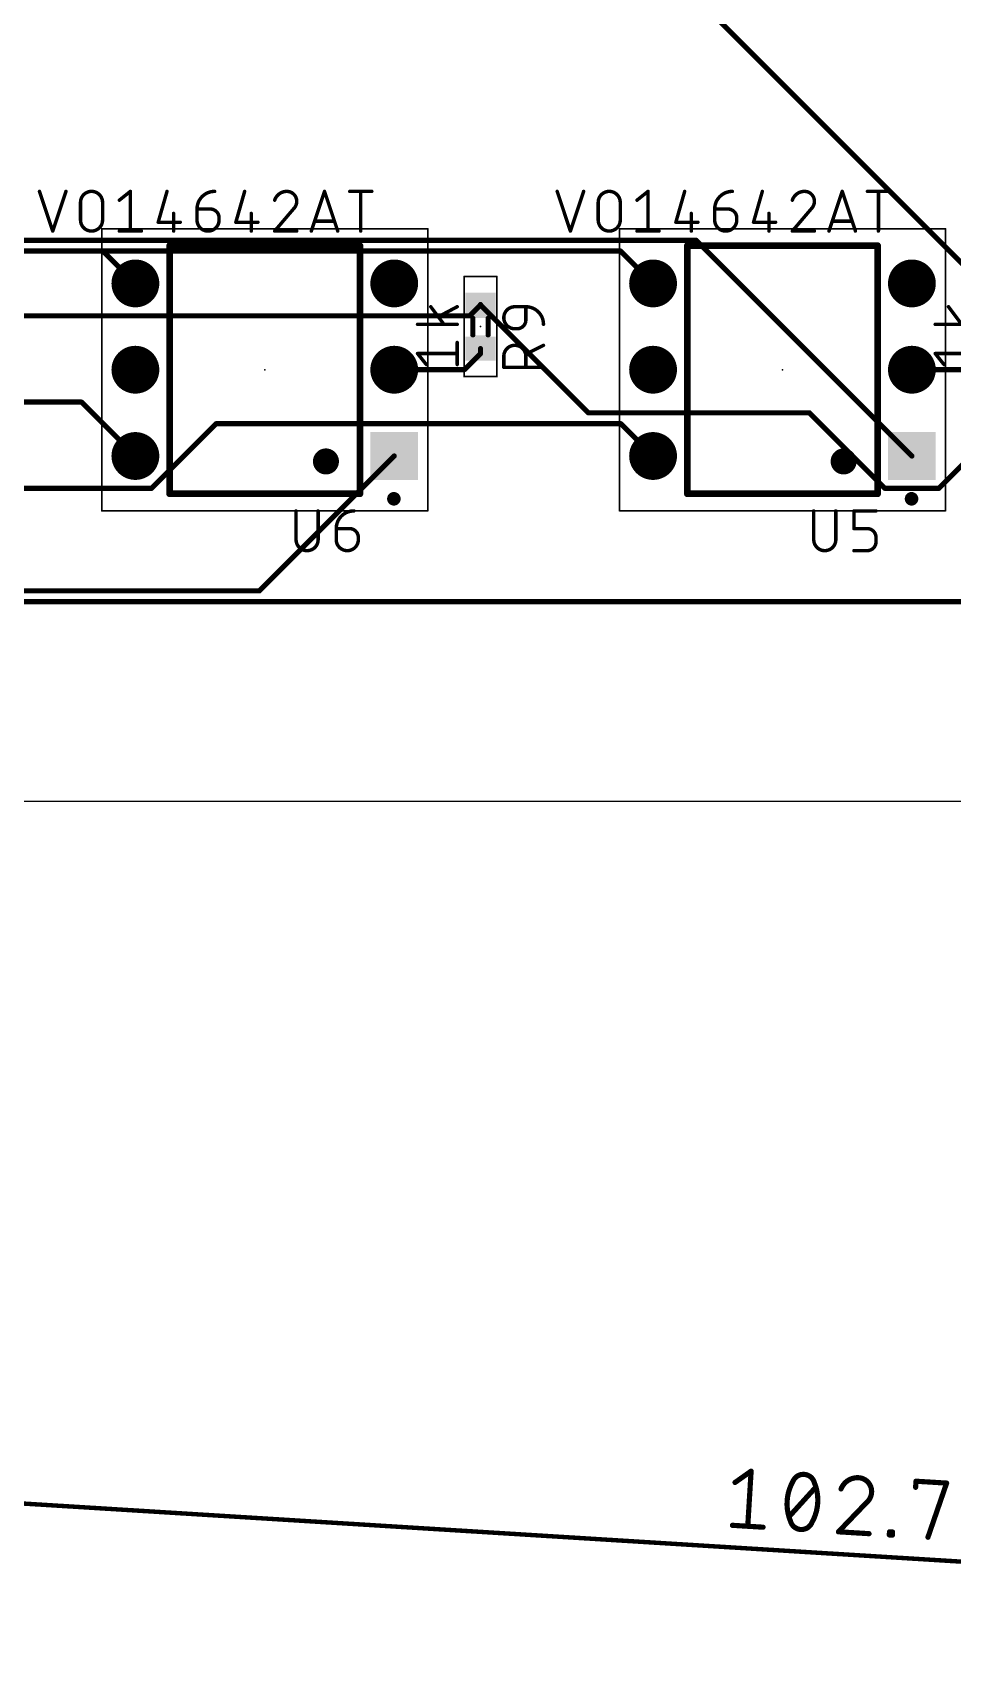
# Model space of a CAD drawing. Extents: x -1 to 120, y -17 to 80.
# Drawn here: x 26.19 to 53.26, y -15.28 to 32.78 of the extents above; entities that cross this region are included whole.
import ezdxf

# ---------------------------------------------------------------- set-up
doc = ezdxf.new("R2010")
doc.units = 0
for name, color, linetype in [('1', 22, 'CONTINUOUS'), ('17', 82, 'CONTINUOUS'), ('20', 30, 'CONTINUOUS'), ('21', 253, 'CONTINUOUS'), ('23', 7, 'CONTINUOUS'), ('25', 253, 'CONTINUOUS'), ('27', 253, 'CONTINUOUS'), ('39', 22, 'CONTINUOUS'), ('51', 253, 'CONTINUOUS')]:
    doc.layers.add(name, color=color, linetype=linetype)

# ---------------------------------------------------------------- blocks, each defined once
blk = doc.blocks.new('RECT')
blk.add_solid([(-0.5, -0.5), (0.5, -0.5), (-0.5, 0.5), (0.5, 0.5)])
blk = doc.blocks.new('SQUAREP')
blk.add_solid([(-0.5, -0.5), (0.5, -0.5), (-0.5, 0.5), (0.5, 0.5)])
blk = doc.blocks.new('ROUNDP')
at = {"const_width": 0.5}
blk.add_lwpolyline([(0, -0.25, 1), (0, 0.25, 1), (0, -0.25)], format="xyb", dxfattribs=at)

msp = doc.modelspace()

# ---------------------------------------------------------------- linework, layer by layer
at = {"layer": '1'}
for points, const_width in [([(40.9575, 38.5763), (54.61, 24.9238)], 0.1524), ([(45.72, 26.67), (15.24, 26.67)], 0.1524), ([(52.07, 20.32), (45.72, 26.67)], 0.1524), ([(14.9225, 26.3525), (28.2575, 26.3525)], 0.1524), ([(28.2575, 26.3525), (29.21, 25.4)], 0.1524), ([(28.2575, 26.3525), (43.4975, 26.3525)], 0.1524), ([(43.4975, 26.3525), (44.45, 25.4)], 0.1524), ([(39.0525, 24.4475), (24.4475, 24.4475)], 0.1524), ([(39.37, 24.765), (39.0525, 24.4475)], 0.1524), ([(39.37, 24.765), (39.37, 24.78)], 0.1524), ([(42.545, 21.59), (39.37, 24.765)], 0.1524), ([(39.37, 23.3362), (39.37, 23.48)], 0.1524), ([(38.8938, 22.86), (39.37, 23.3362)], 0.1524), ([(36.83, 22.86), (38.8938, 22.86)], 0.1524), ([(52.07, 22.86), (54.1337, 22.86)], 0.1524), ([(7.3025, 21.9075), (27.6225, 21.9075)], 0.1524), ([(27.6225, 21.9075), (29.21, 20.32)], 0.1524), ([(49.0538, 21.59), (42.545, 21.59)], 0.1524), ([(51.2763, 19.3675), (49.0538, 21.59)], 0.1524), ([(55.4038, 21.9075), (52.8638, 19.3675)], 0.1524), ([(29.6863, 19.3675), (31.5913, 21.2725)], 0.1524), ([(31.5913, 21.2725), (43.4975, 21.2725)], 0.1524), ([(43.4975, 21.2725), (44.45, 20.32)], 0.1524), ([(36.83, 20.32), (32.8612, 16.3513)], 0.1524), ([(24.2888, 19.3675), (29.6863, 19.3675)], 0.1524), ([(52.8638, 19.3675), (51.2763, 19.3675)], 0.1524), ([(32.8612, 16.3513), (4.1275, 16.3513)], 0.1524), ([(67.1513, 16.0338), (3.81, 16.0338)], 0.1524), ([(-0.6416, -8.8722), (101.7687, -15.2141)], 0.13), ([(46.8638, -9.8952), (47.3365, -9.5622)], 0.1524), ([(47.3365, -9.5622), (47.2373, -11.1848)], 0.1524), ([(48.459, -10.8976), (49.2353, -10.0403)], 0.1524), ([(52.1795, -10.0394), (52.1905, -9.8591)], 0.1524), ([(52.1905, -9.8591), (53.0919, -9.9142)], 0.1524), ([(53.0919, -9.9142), (52.542, -11.5092)], 0.1524), ([(50.7283, -10.4935), (49.907, -11.3481)], 0.1524), ([(46.7866, -11.1572), (47.688, -11.2124)], 0.1524), ([(49.907, -11.3481), (50.8084, -11.4032)], 0.1524), ([(51.4048, -11.4397), (51.4103, -11.3496)], 0.1524), ([(51.4949, -11.4452), (51.4048, -11.4397)], 0.1524), ([(51.4103, -11.3496), (51.5004, -11.3551)], 0.1524), ([(51.5004, -11.3551), (51.4949, -11.4452)], 0.1524)]:
    msp.add_lwpolyline(points, dxfattribs=dict(at, const_width=const_width))
for points, const_width in [([(45.7469, 26.6969, 1), (45.6931, 26.6431)], 0.0762), ([(45.72, 26.6319, 1), (45.72, 26.7081)], 0.0762), ([(28.2575, 26.3906, 1), (28.2575, 26.3144)], 0.0762), ([(28.2844, 26.3794, 1), (28.2306, 26.3256)], 0.0762), ([(28.2575, 26.3144, 1), (28.2575, 26.3906)], 0.0762), ([(43.5244, 26.3794, 1), (43.4706, 26.3256)], 0.0762), ([(43.4975, 26.3144, 1), (43.4975, 26.3906)], 0.0762), ([(29.1831, 25.3731, 1), (29.2369, 25.4269)], 0.0762), ([(44.4231, 25.3731, 1), (44.4769, 25.4269)], 0.0762), ([(39.0256, 24.4744, 1), (39.0794, 24.4206)], 0.0762), ([(39.0525, 24.4094, 1), (39.0525, 24.4856)], 0.0762), ([(39.4081, 24.78, 1), (39.3319, 24.78)], 0.0762), ([(39.3319, 24.765, 1), (39.4081, 24.765)], 0.0762), ([(39.3969, 24.7919, 1), (39.3431, 24.7381)], 0.0762), ([(39.3969, 24.7381, 1), (39.3431, 24.7919)], 0.0762), ([(39.4081, 23.48, 1), (39.3319, 23.48)], 0.0762), ([(39.3319, 23.3362, 1), (39.4081, 23.3362)], 0.0762), ([(39.3969, 23.3093, 1), (39.3431, 23.3632)], 0.0762), ([(36.83, 22.8981, 1), (36.83, 22.8219)], 0.0762), ([(38.8668, 22.8869, 1), (38.9207, 22.8331)], 0.0762), ([(38.8938, 22.8219, 1), (38.8938, 22.8981)], 0.0762), ([(52.07, 22.8981, 1), (52.07, 22.8219)], 0.0762), ([(27.6494, 21.9344, 1), (27.5956, 21.8806)], 0.0762), ([(27.6225, 21.8694, 1), (27.6225, 21.9456)], 0.0762), ([(42.545, 21.6281, 1), (42.545, 21.5519)], 0.0762), ([(42.5181, 21.5631, 1), (42.5719, 21.6169)], 0.0762), ([(49.0807, 21.6169, 1), (49.0268, 21.5631)], 0.0762), ([(49.0538, 21.5519, 1), (49.0538, 21.6281)], 0.0762), ([(31.5913, 21.3106, 1), (31.5913, 21.2344)], 0.0762), ([(31.6182, 21.2456, 1), (31.5643, 21.2994)], 0.0762), ([(43.5244, 21.2994, 1), (43.4706, 21.2456)], 0.0762), ([(43.4975, 21.2344, 1), (43.4975, 21.3106)], 0.0762), ([(29.1831, 20.2931, 1), (29.2369, 20.3469)], 0.0762), ([(36.8569, 20.2931, 1), (36.8031, 20.3469)], 0.0762), ([(44.4231, 20.2931, 1), (44.4769, 20.3469)], 0.0762), ([(52.0431, 20.2931, 1), (52.0969, 20.3469)], 0.0762), ([(29.6593, 19.3944, 1), (29.7132, 19.3406)], 0.0762), ([(29.6863, 19.3294, 1), (29.6863, 19.4056)], 0.0762), ([(51.2763, 19.4056, 1), (51.2763, 19.3294)], 0.0762), ([(51.2493, 19.3406, 1), (51.3032, 19.3944)], 0.0762), ([(52.8368, 19.3944, 1), (52.8907, 19.3406)], 0.0762), ([(52.8638, 19.3294, 1), (52.8638, 19.4056)], 0.0762), ([(32.8343, 16.3782, 1), (32.8882, 16.3243)], 0.0762), ([(32.8612, 16.3132, 1), (32.8612, 16.3894)], 0.0762), ([(47.3746, -9.5646, 1), (47.2985, -9.5599)], 0.0762), ([(47.3585, -9.5934, 1), (47.3146, -9.5311)], 0.0762), ([(48.8967, -9.6577, 0.3205), (48.5675, -9.8637)], 0.1524), ([(48.8991, -9.6196, 1), (48.8944, -9.6957)], 0.0762), ([(49.1985, -9.9023, 0.3205), (48.8967, -9.6577)], 0.1524), ([(48.8944, -9.6957, 1), (48.8991, -9.6196)], 0.0762), ([(46.8418, -9.8641, 1), (46.8857, -9.9264)], 0.0762), ([(48.5675, -9.8637, 0.1139), (48.3964, -10.4414)], 0.1524), ([(48.5322, -9.8492, 1), (48.6027, -9.8783)], 0.0762), ([(48.6006, -9.8825, 1), (48.5343, -9.845)], 0.0762), ([(49.2978, -10.4965, 0.1139), (49.1985, -9.9023)], 0.1524), ([(49.2337, -9.8877, 1), (49.1633, -9.9169)], 0.0762), ([(49.1617, -9.9124, 1), (49.2352, -9.8922)], 0.0762), ([(49.2635, -10.0659, 1), (49.207, -10.0147)], 0.0762), ([(50.502, -9.7558, 0.3252), (49.9842, -10.0861)], 0.1524), ([(49.9487, -10.0722, 1), (50.0196, -10.1)], 0.0762), ([(50.8829, -10.1863, 0.4142), (50.502, -9.7558)], 0.1524), ([(50.5043, -9.7178, 1), (50.4997, -9.7939)], 0.0762), ([(50.4997, -9.7939, 1), (50.5043, -9.7178)], 0.0762), ([(52.1415, -10.0371, 1), (52.2175, -10.0417)], 0.0762), ([(52.1928, -9.8211, 1), (52.1882, -9.8971)], 0.0762), ([(52.2285, -9.8614, 1), (52.1525, -9.8568)], 0.0762), ([(53.128, -9.9267, 1), (53.0559, -9.9018)], 0.0762), ([(53.0896, -9.9523, 1), (53.0943, -9.8762)], 0.0762), ([(48.3964, -10.4414, 0.1139), (48.4958, -11.0356)], 0.1524), ([(48.3584, -10.4391, 1), (48.4344, -10.4437)], 0.0762), ([(48.4344, -10.4437, 1), (48.3584, -10.4391)], 0.0762), ([(49.1268, -11.0742, 0.1139), (49.2978, -10.4965)], 0.1524), ([(49.2598, -10.4942, 1), (49.3359, -10.4988)], 0.0762), ([(49.3359, -10.4988, 1), (49.2598, -10.4942)], 0.0762), ([(50.7283, -10.4935, 0.2053), (50.8829, -10.1863)], 0.1524), ([(50.7038, -10.4644, 1), (50.7529, -10.5227)], 0.0762), ([(50.7558, -10.5199, 1), (50.7009, -10.4671)], 0.0762), ([(50.8448, -10.184, 1), (50.9209, -10.1886)], 0.0762), ([(50.9209, -10.1886, 1), (50.8448, -10.184)], 0.0762), ([(48.4307, -10.872, 1), (48.4872, -10.9232)], 0.0762), ([(48.4958, -11.0356, 0.3205), (48.7975, -11.2802)], 0.1524), ([(48.5325, -11.0254, 1), (48.4591, -11.0457)], 0.0762), ([(48.4606, -11.0502, 1), (48.531, -11.021)], 0.0762), ([(48.7975, -11.2802, 0.3205), (49.1268, -11.0742)], 0.1524), ([(49.0936, -11.0554, 1), (49.16, -11.0929)], 0.0762), ([(49.162, -11.0887, 1), (49.0916, -11.0596)], 0.0762), ([(46.7889, -11.1192, 1), (46.7843, -11.1953)], 0.0762), ([(47.1993, -11.1825, 1), (47.2753, -11.1871)], 0.0762), ([(47.6857, -11.2504, 1), (47.6903, -11.1743)], 0.0762), ([(48.7998, -11.2422, 1), (48.7952, -11.3183)], 0.0762), ([(48.7952, -11.3183, 1), (48.7998, -11.2422)], 0.0762), ([(49.9093, -11.3101, 1), (49.9047, -11.3861)], 0.0762), ([(49.8795, -11.3217, 1), (49.9345, -11.3745)], 0.0762), ([(50.8061, -11.4412, 1), (50.8107, -11.3652)], 0.0762), ([(51.4071, -11.4017, 1), (51.4025, -11.4777)], 0.0762), ([(51.3668, -11.4374, 1), (51.4428, -11.442)], 0.0762), ([(51.4126, -11.3115, 1), (51.408, -11.3876)], 0.0762), ([(51.4483, -11.3519, 1), (51.3723, -11.3472)], 0.0762), ([(51.4569, -11.4429, 1), (51.533, -11.4475)], 0.0762), ([(51.5385, -11.3574, 1), (51.4624, -11.3527)], 0.0762), ([(51.4926, -11.4832, 1), (51.4972, -11.4072)], 0.0762), ([(51.4981, -11.3931, 1), (51.5028, -11.317)], 0.0762), ([(52.506, -11.4968, 1), (52.578, -11.5217)], 0.0762)]:
    msp.add_lwpolyline(points, format="xyb", dxfattribs=dict(at, const_width=const_width))
at = {"layer": '20'}
msp.add_line((0, 10.16), (100, 10.16), dxfattribs=at)
at = {"layer": '21', "const_width": 0.2}
for points in [[(30.22, 19.21), (30.22, 26.51)], [(30.22, 26.51), (35.82, 26.51)], [(35.82, 26.51), (35.82, 19.21)], [(45.46, 19.21), (45.46, 26.51)], [(45.46, 26.51), (51.06, 26.51)], [(51.06, 26.51), (51.06, 19.21)], [(34.62, 20.16), (34.72, 20.36)], [(34.82, 19.96), (34.62, 20.16)], [(34.72, 20.36), (35.02, 20.26)], [(35.02, 20.26), (34.82, 19.96)], [(35.02, 20.26), (34.82, 20.16)], [(49.86, 20.16), (49.96, 20.36)], [(50.06, 19.96), (49.86, 20.16)], [(49.96, 20.36), (50.26, 20.26)], [(50.26, 20.26), (50.06, 19.96)], [(50.26, 20.26), (50.06, 20.16)], [(35.82, 19.21), (30.22, 19.21)], [(51.06, 19.21), (45.46, 19.21)]]:
    msp.add_lwpolyline(points, dxfattribs=at)
at = {"layer": '21'}
for points, const_width in [([(30.27, 26.51, 1), (30.17, 26.51)], 0.1), ([(30.22, 26.56, 1), (30.22, 26.46)], 0.1), ([(35.87, 26.51, 1), (35.77, 26.51)], 0.1), ([(35.82, 26.46, 1), (35.82, 26.56)], 0.1), ([(45.51, 26.51, 1), (45.41, 26.51)], 0.1), ([(45.46, 26.56, 1), (45.46, 26.46)], 0.1), ([(51.11, 26.51, 1), (51.01, 26.51)], 0.1), ([(51.06, 26.46, 1), (51.06, 26.56)], 0.1), ([(34.82, 19.8772, 1), (34.82, 20.4428, 1), (34.82, 19.8772)], 0.2), ([(34.6554, 20.1954, 1), (34.5846, 20.1246)], 0.1), ([(34.5753, 20.1824, 1), (34.6647, 20.1376)], 0.1), ([(34.7358, 20.4074, 1), (34.7042, 20.3126)], 0.1), ([(34.7647, 20.3376, 1), (34.6753, 20.3824)], 0.1), ([(34.7976, 20.2047, 1), (34.8424, 20.1153)], 0.1), ([(35.0616, 20.2323, 1), (34.9784, 20.2877)], 0.1), ([(35.0424, 20.2153, 1), (34.9976, 20.3047)], 0.1), ([(35.0042, 20.2126, 1), (35.0358, 20.3074)], 0.1), ([(50.06, 19.8772, 1), (50.06, 20.4428, 1), (50.06, 19.8772)], 0.2), ([(49.8954, 20.1954, 1), (49.8246, 20.1246)], 0.1), ([(49.8153, 20.1824, 1), (49.9047, 20.1376)], 0.1), ([(49.9758, 20.4074, 1), (49.9442, 20.3126)], 0.1), ([(50.0047, 20.3376, 1), (49.9153, 20.3824)], 0.1), ([(50.0376, 20.2047, 1), (50.0824, 20.1153)], 0.1), ([(50.3016, 20.2323, 1), (50.2184, 20.2877)], 0.1), ([(50.2824, 20.2153, 1), (50.2376, 20.3047)], 0.1), ([(50.2442, 20.2126, 1), (50.2758, 20.3074)], 0.1), ([(34.7784, 19.9877, 1), (34.8616, 19.9323)], 0.1), ([(34.7846, 19.9246, 1), (34.8554, 19.9954)], 0.1), ([(50.0184, 19.9877, 1), (50.1016, 19.9323)], 0.1), ([(50.0246, 19.9246, 1), (50.0954, 19.9954)], 0.1), ([(30.22, 19.26, 1), (30.22, 19.16)], 0.1), ([(30.17, 19.21, 1), (30.27, 19.21)], 0.1), ([(35.77, 19.21, 1), (35.87, 19.21)], 0.1), ([(35.82, 19.16, 1), (35.82, 19.26)], 0.1), ([(36.82, 18.96, 1), (36.82, 19.16, 1), (36.82, 18.96)], 0.2), ([(45.46, 19.26, 1), (45.46, 19.16)], 0.1), ([(45.41, 19.21, 1), (45.51, 19.21)], 0.1), ([(51.01, 19.21, 1), (51.11, 19.21)], 0.1), ([(51.06, 19.16, 1), (51.06, 19.26)], 0.1), ([(52.06, 18.96, 1), (52.06, 19.16, 1), (52.06, 18.96)], 0.2)]:
    msp.add_lwpolyline(points, format="xyb", dxfattribs=dict(at, const_width=const_width))
at = {"layer": '23'}
for p in [(39.37, 24.13), (33.02, 22.86), (48.26, 22.86)]:
    msp.add_point(p, dxfattribs=at)
at = {"layer": '25'}
for points, const_width in [([(40.3804, 24.7142, 1), (40.3804, 24.0651)], 0.1016), ([(40.3804, 24.7396, 1), (40.3804, 24.6888)], 0.0508), ([(40.3804, 24.6888, 1), (40.3804, 24.7396)], 0.0508), ([(40.7303, 24.7142, 1), (40.6795, 24.7142)], 0.0508), ([(41.2242, 24.1949, 0.4142), (40.7049, 24.7142)], 0.1016), ([(40.7049, 24.7396, 1), (40.7049, 24.6888)], 0.0508), ([(40.7049, 24.6888, 1), (40.7049, 24.7396)], 0.0508), ([(40.3804, 24.0905, 1), (40.3804, 24.0397)], 0.0508), ([(40.3804, 24.0397, 1), (40.3804, 24.0905)], 0.0508), ([(40.4453, 24.0651, 0.4142), (40.7049, 24.3247)], 0.1016), ([(40.4453, 24.0905, 1), (40.4453, 24.0397)], 0.0508), ([(40.4453, 24.0397, 1), (40.4453, 24.0905)], 0.0508), ([(40.7303, 24.3247, 1), (40.6795, 24.3247)], 0.0508), ([(40.6795, 24.3247, 1), (40.7303, 24.3247)], 0.0508), ([(41.1988, 24.1949, 1), (41.2496, 24.1949)], 0.0508), ([(40.7049, 23.254, 1), (40.0558, 23.254)], 0.1016), ([(41.2356, 23.5558, 1), (41.2128, 23.6013)], 0.0508), ([(40.0812, 23.254, 1), (40.0304, 23.254)], 0.0508), ([(40.0304, 23.254, 1), (40.0812, 23.254)], 0.0508), ([(40.7303, 23.254, 1), (40.6795, 23.254)], 0.0508), ([(40.6795, 23.254, 1), (40.7303, 23.254)], 0.0508), ([(40.6936, 23.3416, 1), (40.7163, 23.2962)], 0.0508), ([(40.0558, 22.9549, 1), (40.0558, 22.9041)], 0.0508), ([(40.0304, 22.9295, 1), (40.0812, 22.9295)], 0.0508), ([(40.6795, 22.9295, 1), (40.7303, 22.9295)], 0.0508), ([(41.2242, 22.9041, 1), (41.2242, 22.9549)], 0.0508), ([(33.9656, 18.7037, 1), (33.9148, 18.7037)], 0.0508), ([(34.6157, 18.7037, 1), (34.5649, 18.7037)], 0.0508), ([(35.643, 18.7037, 0.4142), (35.1229, 18.1836)], 0.1016), ([(35.643, 18.6783, 1), (35.643, 18.7291)], 0.0508), ([(49.2056, 18.7037, 1), (49.1548, 18.7037)], 0.0508), ([(49.8557, 18.7037, 1), (49.8049, 18.7037)], 0.0508), ([(50.3883, 18.7037, 1), (50.3375, 18.7037)], 0.0508), ([(50.3629, 18.7291, 1), (50.3629, 18.6783)], 0.0508), ([(51.013, 18.6783, 1), (51.013, 18.7291)], 0.0508), ([(33.9402, 17.8586, 1), (34.5903, 17.8586)], 0.1016), ([(33.9656, 17.8586, 1), (33.9148, 17.8586)], 0.0508), ([(33.9148, 17.8586, 1), (33.9656, 17.8586)], 0.0508), ([(34.6157, 17.8586, 1), (34.5649, 17.8586)], 0.0508), ([(34.5649, 17.8586, 1), (34.6157, 17.8586)], 0.0508), ([(35.1229, 18.209, 1), (35.1229, 18.1582)], 0.0508), ([(35.1483, 18.1836, 1), (35.0975, 18.1836)], 0.0508), ([(35.0975, 18.1836, 1), (35.1483, 18.1836)], 0.0508), ([(35.1229, 17.8586, 1), (35.773, 17.8586)], 0.1016), ([(35.1483, 17.8586, 1), (35.0975, 17.8586)], 0.0508), ([(35.0975, 17.8586, 1), (35.1483, 17.8586)], 0.0508), ([(35.773, 17.9236, 0.4142), (35.513, 18.1836)], 0.1016), ([(35.513, 18.209, 1), (35.513, 18.1582)], 0.0508), ([(35.513, 18.1582, 1), (35.513, 18.209)], 0.0508), ([(35.7984, 17.9236, 1), (35.7476, 17.9236)], 0.0508), ([(35.7476, 17.9236, 1), (35.7984, 17.9236)], 0.0508), ([(35.7984, 17.8586, 1), (35.7476, 17.8586)], 0.0508), ([(35.7476, 17.8586, 1), (35.7984, 17.8586)], 0.0508), ([(49.1802, 17.8586, 1), (49.8303, 17.8586)], 0.1016), ([(49.2056, 17.8586, 1), (49.1548, 17.8586)], 0.0508), ([(49.1548, 17.8586, 1), (49.2056, 17.8586)], 0.0508), ([(49.8557, 17.8586, 1), (49.8049, 17.8586)], 0.0508), ([(49.8049, 17.8586, 1), (49.8557, 17.8586)], 0.0508), ([(50.3629, 18.209, 1), (50.3629, 18.1582)], 0.0508), ([(50.3375, 18.1836, 1), (50.3883, 18.1836)], 0.0508), ([(51.013, 17.9236, 0.4142), (50.753, 18.1836)], 0.1016), ([(50.753, 18.209, 1), (50.753, 18.1582)], 0.0508), ([(50.753, 17.5336, 0.4142), (51.013, 17.7936)], 0.1016), ([(50.753, 18.1582, 1), (50.753, 18.209)], 0.0508), ([(51.0384, 17.9236, 1), (50.9876, 17.9236)], 0.0508), ([(50.9876, 17.9236, 1), (51.0384, 17.9236)], 0.0508), ([(51.0384, 17.7936, 1), (50.9876, 17.7936)], 0.0508), ([(50.9876, 17.7936, 1), (51.0384, 17.7936)], 0.0508), ([(50.3629, 17.559, 1), (50.3629, 17.5082)], 0.0508), ([(50.753, 17.559, 1), (50.753, 17.5082)], 0.0508), ([(50.753, 17.5082, 1), (50.753, 17.559)], 0.0508)]:
    msp.add_lwpolyline(points, format="xyb", dxfattribs=dict(at, const_width=const_width))
at = {"layer": '25', "const_width": 0.1016}
for points in [[(40.3804, 24.7142), (40.7049, 24.7142)], [(40.7049, 24.7142), (40.7049, 24.3247)], [(40.4453, 24.0651), (40.3804, 24.0651)], [(41.2242, 23.5786), (40.7049, 23.3189)], [(40.0558, 22.9295), (40.0558, 23.254)], [(40.7049, 23.254), (40.7049, 22.9295)], [(41.2242, 22.9295), (40.0558, 22.9295)], [(33.9402, 18.7037), (33.9402, 17.8586)], [(34.5903, 17.8586), (34.5903, 18.7037)], [(49.1802, 18.7037), (49.1802, 17.8586)], [(49.8303, 17.8586), (49.8303, 18.7037)], [(50.3629, 18.1836), (50.3629, 18.7037)], [(50.3629, 18.7037), (51.013, 18.7037)], [(35.1229, 18.1836), (35.513, 18.1836)], [(35.1229, 17.8586), (35.1229, 18.1836)], [(35.773, 17.9236), (35.773, 17.8586)], [(50.753, 18.1836), (50.3629, 18.1836)], [(51.013, 17.7936), (51.013, 17.9236)], [(50.3629, 17.5336), (50.753, 17.5336)]]:
    msp.add_lwpolyline(points, dxfattribs=at)
at = {"layer": '27', "const_width": 0.1016}
for points in [[(26.3868, 28.1097), (26.7763, 26.9412)], [(26.7763, 26.9412), (27.1658, 28.1097)], [(28.7379, 27.85), (29.0625, 28.1097)], [(29.0625, 28.1097), (29.0625, 26.9412)], [(30.1407, 28.1097), (29.881, 27.2009)], [(32.4269, 28.1097), (32.1672, 27.2009)], [(34.3885, 26.9412), (34.778, 28.1097)], [(34.778, 28.1097), (35.1675, 26.9412)], [(35.5203, 28.1097), (36.1695, 28.1097)], [(35.8449, 26.9412), (35.8449, 28.1097)], [(41.6268, 28.1097), (42.0163, 26.9412)], [(42.0163, 26.9412), (42.4058, 28.1097)], [(43.9779, 27.85), (44.3025, 28.1097)], [(44.3025, 28.1097), (44.3025, 26.9412)], [(45.3807, 28.1097), (45.121, 27.2009)], [(47.6669, 28.1097), (47.4072, 27.2009)], [(49.6285, 26.9412), (50.018, 28.1097)], [(50.018, 28.1097), (50.4075, 26.9412)], [(50.7603, 28.1097), (51.4095, 28.1097)], [(51.0849, 26.9412), (51.0849, 28.1097)], [(27.5948, 27.2658), (27.5948, 27.7851)], [(28.244, 27.7851), (28.244, 27.2658)], [(30.3354, 27.4605), (30.3354, 26.9412)], [(31.0241, 27.5904), (31.4136, 27.5904)], [(31.0241, 27.2658), (31.0241, 27.5904)], [(32.6216, 27.4605), (32.6216, 26.9412)], [(33.8621, 27.5904), (33.3103, 26.9412)], [(42.8348, 27.2658), (42.8348, 27.7851)], [(43.484, 27.7851), (43.484, 27.2658)], [(45.5754, 27.4605), (45.5754, 26.9412)], [(46.2641, 27.5904), (46.6536, 27.5904)], [(46.2641, 27.2658), (46.2641, 27.5904)], [(47.8616, 27.4605), (47.8616, 26.9412)], [(49.1021, 27.5904), (48.5503, 26.9412)], [(28.7379, 26.9412), (29.3871, 26.9412)], [(29.881, 27.2009), (30.5302, 27.2009)], [(31.6733, 27.3307), (31.6733, 27.2658)], [(32.1672, 27.2009), (32.8164, 27.2009)], [(33.3103, 26.9412), (33.9595, 26.9412)], [(35.0701, 27.2333), (34.4859, 27.2333)], [(43.9779, 26.9412), (44.6271, 26.9412)], [(45.121, 27.2009), (45.7702, 27.2009)], [(46.9133, 27.3307), (46.9133, 27.2658)], [(47.4072, 27.2009), (48.0564, 27.2009)], [(48.5503, 26.9412), (49.1995, 26.9412)], [(50.3101, 27.2333), (49.7259, 27.2333)], [(37.9053, 24.7142), (38.2947, 24.1949)], [(38.6842, 24.7142), (38.1325, 24.4221)], [(53.1453, 24.7142), (53.5347, 24.1949)], [(38.6842, 24.1949), (37.5158, 24.1949)], [(53.9242, 24.1949), (52.7558, 24.1949)], [(38.6842, 23.0116), (38.6842, 23.6607)], [(37.7754, 23.0116), (37.5158, 23.3361)], [(37.5158, 23.3361), (38.6842, 23.3361)], [(53.0154, 23.0116), (52.7558, 23.3361)], [(52.7558, 23.3361), (53.9242, 23.3361)]]:
    msp.add_lwpolyline(points, dxfattribs=at)
at = {"layer": '27'}
for points, const_width in [([(26.4109, 28.1177, 1), (26.3627, 28.1017)], 0.0508), ([(27.1899, 28.1017, 1), (27.1417, 28.1177)], 0.0508), ([(28.244, 27.7851, 1), (27.5948, 27.7851)], 0.1016), ([(28.722, 27.8699, 1), (28.7538, 27.8302)], 0.0508), ([(29.0879, 28.1097, 1), (29.0371, 28.1097)], 0.0508), ([(29.0783, 28.0899, 1), (29.0466, 28.1295)], 0.0508), ([(30.1651, 28.1027, 1), (30.1162, 28.1167)], 0.0508), ([(31.5434, 28.1097, 0.4142), (31.0241, 27.5904)], 0.1016), ([(31.5434, 28.0843, 1), (31.5434, 28.1351)], 0.0508), ([(32.4513, 28.1027, 1), (32.4025, 28.1167)], 0.0508), ([(33.6674, 28.1097, 0.3252), (33.3103, 27.85)], 0.1016), ([(33.2862, 27.8579, 1), (33.3345, 27.8422)], 0.0508), ([(33.9595, 27.8176, 0.4142), (33.6674, 28.1097)], 0.1016), ([(33.6674, 28.1351, 1), (33.6674, 28.0843)], 0.0508), ([(33.6674, 28.0843, 1), (33.6674, 28.1351)], 0.0508), ([(34.8021, 28.1177, 1), (34.7539, 28.1017)], 0.0508), ([(34.8021, 28.1017, 1), (34.7539, 28.1177)], 0.0508), ([(35.5203, 28.1351, 1), (35.5203, 28.0843)], 0.0508), ([(35.8703, 28.1097, 1), (35.8195, 28.1097)], 0.0508), ([(36.1695, 28.0843, 1), (36.1695, 28.1351)], 0.0508), ([(41.6509, 28.1177, 1), (41.6027, 28.1017)], 0.0508), ([(42.4299, 28.1017, 1), (42.3817, 28.1177)], 0.0508), ([(43.484, 27.7851, 1), (42.8348, 27.7851)], 0.1016), ([(43.962, 27.8699, 1), (43.9938, 27.8302)], 0.0508), ([(44.3279, 28.1097, 1), (44.2771, 28.1097)], 0.0508), ([(44.3183, 28.0899, 1), (44.2866, 28.1295)], 0.0508), ([(45.4051, 28.1027, 1), (45.3562, 28.1167)], 0.0508), ([(46.7834, 28.1097, 0.4142), (46.2641, 27.5904)], 0.1016), ([(46.7834, 28.0843, 1), (46.7834, 28.1351)], 0.0508), ([(47.6913, 28.1027, 1), (47.6425, 28.1167)], 0.0508), ([(48.9074, 28.1097, 0.3252), (48.5503, 27.85)], 0.1016), ([(48.5262, 27.8579, 1), (48.5745, 27.8422)], 0.0508), ([(49.1995, 27.8176, 0.4142), (48.9074, 28.1097)], 0.1016), ([(48.9074, 28.1351, 1), (48.9074, 28.0843)], 0.0508), ([(48.9074, 28.0843, 1), (48.9074, 28.1351)], 0.0508), ([(50.0421, 28.1177, 1), (49.9939, 28.1017)], 0.0508), ([(50.0421, 28.1017, 1), (49.9939, 28.1177)], 0.0508), ([(50.7603, 28.1351, 1), (50.7603, 28.0843)], 0.0508), ([(51.1103, 28.1097, 1), (51.0595, 28.1097)], 0.0508), ([(51.4095, 28.0843, 1), (51.4095, 28.1351)], 0.0508), ([(27.6202, 27.7851, 1), (27.5694, 27.7851)], 0.0508), ([(27.5694, 27.7851, 1), (27.6202, 27.7851)], 0.0508), ([(28.2694, 27.7851, 1), (28.2186, 27.7851)], 0.0508), ([(28.2186, 27.7851, 1), (28.2694, 27.7851)], 0.0508), ([(30.3608, 27.4605, 1), (30.31, 27.4605)], 0.0508), ([(31.0241, 27.6158, 1), (31.0241, 27.565)], 0.0508), ([(31.0495, 27.5904, 1), (30.9987, 27.5904)], 0.0508), ([(30.9987, 27.5904, 1), (31.0495, 27.5904)], 0.0508), ([(31.6733, 27.3307, 0.4142), (31.4136, 27.5904)], 0.1016), ([(31.4136, 27.6158, 1), (31.4136, 27.565)], 0.0508), ([(31.4136, 27.565, 1), (31.4136, 27.6158)], 0.0508), ([(32.647, 27.4605, 1), (32.5962, 27.4605)], 0.0508), ([(33.8621, 27.5904, 0.2053), (33.9595, 27.8176)], 0.1016), ([(33.8446, 27.6087, 1), (33.8796, 27.572)], 0.0508), ([(33.8815, 27.5739, 1), (33.8428, 27.6068)], 0.0508), ([(33.9849, 27.8176, 1), (33.9341, 27.8176)], 0.0508), ([(33.9341, 27.8176, 1), (33.9849, 27.8176)], 0.0508), ([(42.8602, 27.7851, 1), (42.8094, 27.7851)], 0.0508), ([(42.8094, 27.7851, 1), (42.8602, 27.7851)], 0.0508), ([(43.5094, 27.7851, 1), (43.4586, 27.7851)], 0.0508), ([(43.4586, 27.7851, 1), (43.5094, 27.7851)], 0.0508), ([(45.6008, 27.4605, 1), (45.55, 27.4605)], 0.0508), ([(46.2641, 27.6158, 1), (46.2641, 27.565)], 0.0508), ([(46.2895, 27.5904, 1), (46.2387, 27.5904)], 0.0508), ([(46.2387, 27.5904, 1), (46.2895, 27.5904)], 0.0508), ([(46.9133, 27.3307, 0.4142), (46.6536, 27.5904)], 0.1016), ([(46.6536, 27.6158, 1), (46.6536, 27.565)], 0.0508), ([(46.6536, 27.565, 1), (46.6536, 27.6158)], 0.0508), ([(47.887, 27.4605, 1), (47.8362, 27.4605)], 0.0508), ([(49.1021, 27.5904, 0.2053), (49.1995, 27.8176)], 0.1016), ([(49.0846, 27.6087, 1), (49.1196, 27.572)], 0.0508), ([(49.1215, 27.5739, 1), (49.0828, 27.6068)], 0.0508), ([(49.2249, 27.8176, 1), (49.1741, 27.8176)], 0.0508), ([(49.1741, 27.8176, 1), (49.2249, 27.8176)], 0.0508), ([(26.7522, 26.9492, 1), (26.8004, 26.9331)], 0.0508), ([(26.7522, 26.9331, 1), (26.8004, 26.9492)], 0.0508), ([(27.5948, 27.2658, 1), (28.244, 27.2658)], 0.1016), ([(27.6202, 27.2658, 1), (27.5694, 27.2658)], 0.0508), ([(27.5694, 27.2658, 1), (27.6202, 27.2658)], 0.0508), ([(28.2694, 27.2658, 1), (28.2186, 27.2658)], 0.0508), ([(28.2186, 27.2658, 1), (28.2694, 27.2658)], 0.0508), ([(28.7379, 26.9666, 1), (28.7379, 26.9158)], 0.0508), ([(29.0371, 26.9412, 1), (29.0879, 26.9412)], 0.0508), ([(29.3871, 26.9158, 1), (29.3871, 26.9666)], 0.0508), ([(29.881, 27.2263, 1), (29.881, 27.1755)], 0.0508), ([(29.8566, 27.2078, 1), (29.9054, 27.1939)], 0.0508), ([(30.31, 26.9412, 1), (30.3608, 26.9412)], 0.0508), ([(30.5302, 27.1755, 1), (30.5302, 27.2263)], 0.0508), ([(31.0241, 27.2658, 1), (31.6733, 27.2658)], 0.1016), ([(31.0495, 27.2658, 1), (30.9987, 27.2658)], 0.0508), ([(30.9987, 27.2658, 1), (31.0495, 27.2658)], 0.0508), ([(31.6987, 27.3307, 1), (31.6479, 27.3307)], 0.0508), ([(31.6479, 27.3307, 1), (31.6987, 27.3307)], 0.0508), ([(31.6987, 27.2658, 1), (31.6479, 27.2658)], 0.0508), ([(31.6479, 27.2658, 1), (31.6987, 27.2658)], 0.0508), ([(32.1672, 27.2263, 1), (32.1672, 27.1755)], 0.0508), ([(32.1428, 27.2078, 1), (32.1916, 27.1939)], 0.0508), ([(32.5962, 26.9412, 1), (32.647, 26.9412)], 0.0508), ([(32.8164, 27.1755, 1), (32.8164, 27.2263)], 0.0508), ([(33.3103, 26.9666, 1), (33.3103, 26.9158)], 0.0508), ([(33.291, 26.9576, 1), (33.3297, 26.9247)], 0.0508), ([(33.9595, 26.9158, 1), (33.9595, 26.9666)], 0.0508), ([(34.3644, 26.9492, 1), (34.4126, 26.9331)], 0.0508), ([(34.4859, 27.2587, 1), (34.4859, 27.2079)], 0.0508), ([(35.0701, 27.2079, 1), (35.0701, 27.2587)], 0.0508), ([(35.1434, 26.9331, 1), (35.1916, 26.9492)], 0.0508), ([(35.8195, 26.9412, 1), (35.8703, 26.9412)], 0.0508), ([(41.9922, 26.9492, 1), (42.0404, 26.9331)], 0.0508), ([(41.9922, 26.9331, 1), (42.0404, 26.9492)], 0.0508), ([(42.8348, 27.2658, 1), (43.484, 27.2658)], 0.1016), ([(42.8602, 27.2658, 1), (42.8094, 27.2658)], 0.0508), ([(42.8094, 27.2658, 1), (42.8602, 27.2658)], 0.0508), ([(43.5094, 27.2658, 1), (43.4586, 27.2658)], 0.0508), ([(43.4586, 27.2658, 1), (43.5094, 27.2658)], 0.0508), ([(43.9779, 26.9666, 1), (43.9779, 26.9158)], 0.0508), ([(44.2771, 26.9412, 1), (44.3279, 26.9412)], 0.0508), ([(44.6271, 26.9158, 1), (44.6271, 26.9666)], 0.0508), ([(45.121, 27.2263, 1), (45.121, 27.1755)], 0.0508), ([(45.0966, 27.2078, 1), (45.1454, 27.1939)], 0.0508), ([(45.55, 26.9412, 1), (45.6008, 26.9412)], 0.0508), ([(45.7702, 27.1755, 1), (45.7702, 27.2263)], 0.0508), ([(46.2641, 27.2658, 1), (46.9133, 27.2658)], 0.1016), ([(46.2895, 27.2658, 1), (46.2387, 27.2658)], 0.0508), ([(46.2387, 27.2658, 1), (46.2895, 27.2658)], 0.0508), ([(46.9387, 27.3307, 1), (46.8879, 27.3307)], 0.0508), ([(46.8879, 27.3307, 1), (46.9387, 27.3307)], 0.0508), ([(46.9387, 27.2658, 1), (46.8879, 27.2658)], 0.0508), ([(46.8879, 27.2658, 1), (46.9387, 27.2658)], 0.0508), ([(47.4072, 27.2263, 1), (47.4072, 27.1755)], 0.0508), ([(47.3828, 27.2078, 1), (47.4316, 27.1939)], 0.0508), ([(47.8362, 26.9412, 1), (47.887, 26.9412)], 0.0508), ([(48.0564, 27.1755, 1), (48.0564, 27.2263)], 0.0508), ([(48.5503, 26.9666, 1), (48.5503, 26.9158)], 0.0508), ([(48.531, 26.9576, 1), (48.5697, 26.9247)], 0.0508), ([(49.1995, 26.9158, 1), (49.1995, 26.9666)], 0.0508), ([(49.6044, 26.9492, 1), (49.6526, 26.9331)], 0.0508), ([(49.7259, 27.2587, 1), (49.7259, 27.2079)], 0.0508), ([(50.3101, 27.2079, 1), (50.3101, 27.2587)], 0.0508), ([(50.3834, 26.9331, 1), (50.4316, 26.9492)], 0.0508), ([(51.0595, 26.9412, 1), (51.1103, 26.9412)], 0.0508), ([(37.9256, 24.7294, 1), (37.8849, 24.699)], 0.0508), ([(38.6961, 24.6918, 1), (38.6723, 24.7366)], 0.0508), ([(53.1656, 24.7294, 1), (53.1249, 24.699)], 0.0508), ([(37.5158, 24.2203, 1), (37.5158, 24.1695)], 0.0508), ([(38.1206, 24.4445, 1), (38.1443, 24.3997)], 0.0508), ([(38.2744, 24.1797, 1), (38.3151, 24.2102)], 0.0508), ([(38.6842, 24.1695, 1), (38.6842, 24.2203)], 0.0508), ([(52.7558, 24.2203, 1), (52.7558, 24.1695)], 0.0508), ([(38.7096, 23.6607, 1), (38.6588, 23.6607)], 0.0508), ([(37.5356, 23.352, 1), (37.496, 23.3202)], 0.0508), ([(37.5158, 23.3615, 1), (37.5158, 23.3107)], 0.0508), ([(38.6842, 23.3107, 1), (38.6842, 23.3615)], 0.0508), ([(52.7756, 23.352, 1), (52.736, 23.3202)], 0.0508), ([(52.7558, 23.3615, 1), (52.7558, 23.3107)], 0.0508), ([(37.7556, 22.9957, 1), (37.7953, 23.0274)], 0.0508), ([(38.6588, 23.0116, 1), (38.7096, 23.0116)], 0.0508), ([(52.9956, 22.9957, 1), (53.0353, 23.0274)], 0.0508)]:
    msp.add_lwpolyline(points, format="xyb", dxfattribs=dict(at, const_width=const_width))
at = {"layer": '39'}
for points, const_width in [([(28.22, 18.71), (28.22, 27.01)], 0.05), ([(28.22, 27.01), (37.82, 27.01)], 0.05), ([(37.82, 27.01), (37.82, 18.71)], 0.05), ([(43.46, 18.71), (43.46, 27.01)], 0.05), ([(43.46, 27.01), (53.06, 27.01)], 0.05), ([(53.06, 27.01), (53.06, 18.71)], 0.05), ([(38.887, 22.657), (38.887, 25.603)], 0.0508), ([(38.887, 25.603), (39.853, 25.603)], 0.0508), ([(39.853, 25.603), (39.853, 22.657)], 0.0508), ([(39.853, 22.657), (38.887, 22.657)], 0.0508), ([(37.82, 18.71), (28.22, 18.71)], 0.05), ([(53.06, 18.71), (43.46, 18.71)], 0.05)]:
    msp.add_lwpolyline(points, dxfattribs=dict(at, const_width=const_width))
for points, const_width in [([(28.2325, 27.01, 1), (28.2075, 27.01)], 0.025), ([(28.22, 27.0225, 1), (28.22, 26.9975)], 0.025), ([(37.8325, 27.01, 1), (37.8075, 27.01)], 0.025), ([(37.82, 26.9975, 1), (37.82, 27.0225)], 0.025), ([(43.4725, 27.01, 1), (43.4475, 27.01)], 0.025), ([(43.46, 27.0225, 1), (43.46, 26.9975)], 0.025), ([(53.0725, 27.01, 1), (53.0475, 27.01)], 0.025), ([(53.06, 26.9975, 1), (53.06, 27.0225)], 0.025), ([(38.8997, 25.603, 1), (38.8743, 25.603)], 0.0254), ([(38.887, 25.6157, 1), (38.887, 25.5903)], 0.0254), ([(39.8657, 25.603, 1), (39.8403, 25.603)], 0.0254), ([(39.853, 25.5903, 1), (39.853, 25.6157)], 0.0254), ([(38.887, 22.6697, 1), (38.887, 22.6443)], 0.0254), ([(38.8743, 22.657, 1), (38.8997, 22.657)], 0.0254), ([(39.8403, 22.657, 1), (39.8657, 22.657)], 0.0254), ([(39.853, 22.6443, 1), (39.853, 22.6697)], 0.0254), ([(28.22, 18.7225, 1), (28.22, 18.6975)], 0.025), ([(28.2075, 18.71, 1), (28.2325, 18.71)], 0.025), ([(37.8075, 18.71, 1), (37.8325, 18.71)], 0.025), ([(37.82, 18.6975, 1), (37.82, 18.7225)], 0.025), ([(43.46, 18.7225, 1), (43.46, 18.6975)], 0.025), ([(43.4475, 18.71, 1), (43.4725, 18.71)], 0.025), ([(53.0475, 18.71, 1), (53.0725, 18.71)], 0.025), ([(53.06, 18.6975, 1), (53.06, 18.7225)], 0.025)]:
    msp.add_lwpolyline(points, format="xyb", dxfattribs=dict(at, const_width=const_width))
at = {"layer": '51', "const_width": 0.1524}
for points in [[(39.146, 23.885), (39.146, 24.375)], [(39.594, 24.375), (39.594, 23.885)]]:
    msp.add_lwpolyline(points, dxfattribs=at)
at = {"layer": '51', "const_width": 0.0762}
for points in [[(39.1841, 24.375, 1), (39.1079, 24.375)], [(39.6321, 24.375, 1), (39.5559, 24.375)], [(39.1079, 23.885, 1), (39.1841, 23.885)], [(39.5559, 23.885, 1), (39.6321, 23.885)]]:
    msp.add_lwpolyline(points, format="xyb", dxfattribs=at)

# ---------------------------------------------------------------- block references
at = {"layer": '1', "xscale": 0.7, "yscale": 0.9, "rotation": 270}
for p in [(39.37, 24.78), (39.37, 23.48)]:
    msp.add_blockref('RECT', p, dxfattribs=at)
at = {"layer": '17', "xscale": 1.408, "yscale": 1.408}
for p in [(29.21, 25.4), (29.21, 25.4), (44.45, 25.4), (44.45, 25.4), (29.21, 22.86), (29.21, 22.86), (44.45, 22.86), (44.45, 22.86), (29.21, 20.32), (29.21, 20.32), (44.45, 20.32), (44.45, 20.32)]:
    msp.add_blockref('ROUNDP', p, dxfattribs=at)
at = {"layer": '17', "xscale": 1.408, "yscale": 1.408, "rotation": 180}
for name, p in [('ROUNDP', (36.83, 25.4)), ('ROUNDP', (36.83, 25.4)), ('ROUNDP', (52.07, 25.4)), ('ROUNDP', (52.07, 25.4)), ('ROUNDP', (36.83, 22.86)), ('ROUNDP', (36.83, 22.86)), ('ROUNDP', (52.07, 22.86)), ('ROUNDP', (52.07, 22.86)), ('SQUAREP', (36.83, 20.32)), ('SQUAREP', (36.83, 20.32)), ('SQUAREP', (52.07, 20.32)), ('SQUAREP', (52.07, 20.32))]:
    msp.add_blockref(name, p, dxfattribs=at)
at = {"layer": '51', "xscale": 0.3, "yscale": 0.5999, "rotation": 270}
for p in [(39.3651, 24.534), (39.3651, 23.7212)]:
    msp.add_blockref('RECT', p, dxfattribs=at)

doc.saveas('drawing.dxf')
